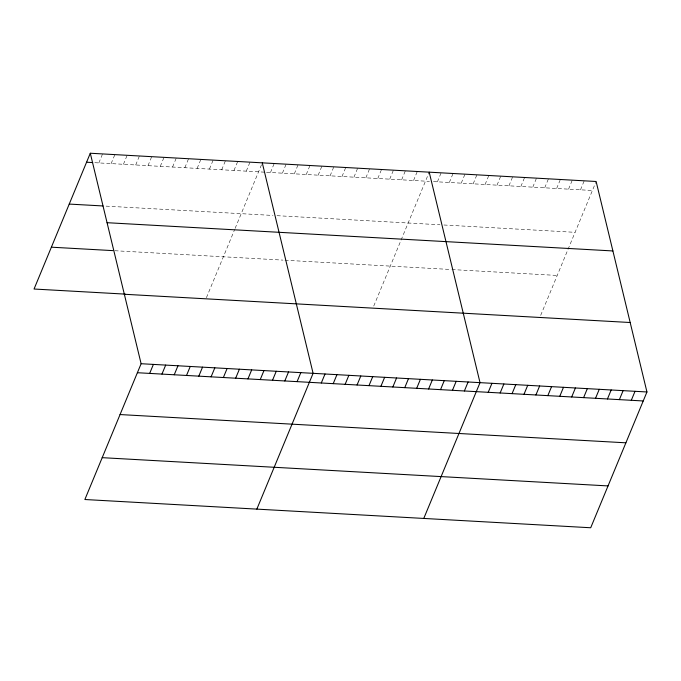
<?xml version="1.0" encoding="UTF-8"?>
<svg xmlns="http://www.w3.org/2000/svg" width="681" height="681" viewBox="0 0 681 681"><rect width="100%" height="100%" fill="white"/><g stroke="black" fill="none" stroke-linecap="round" stroke-linejoin="round"><path stroke-width="0.51" stroke-dasharray="3.4 2.55" d="M98.856 162.921L102.576 153.923M111.139 163.602L114.868 154.613M123.423 164.291L127.151 155.294M135.706 164.981L139.435 155.983M147.99 165.662L151.718 156.673M160.282 166.351L164.002 157.354M172.565 167.032L176.285 158.043M184.849 167.722L188.569 158.724M197.132 168.411L200.861 159.414M209.416 169.092L213.144 160.103M221.7 169.782L225.428 160.784M233.983 170.463L237.712 161.474M246.267 171.152L249.995 162.155M206.428 297.682L234.732 229.352M235.132 228.373L261.904 163.746M270.476 172.506L274.205 163.508M282.402 173.17L286.131 164.181M294.328 173.834L298.048 164.845M306.246 174.498L309.974 165.509M318.172 175.17L321.9 166.173M330.098 175.834L333.818 166.836M342.015 176.498L345.744 167.509M353.941 177.162L357.67 168.173M365.867 177.835L369.587 168.837M377.785 178.499L381.513 169.501M389.711 179.163L393.439 170.173M401.637 179.827L405.357 170.837M413.554 180.491L417.283 171.501M373.75 306.05L428.834 173.068M437.406 181.827L441.126 172.829M449.332 182.491L453.052 173.502M461.25 183.155L464.978 174.166M473.176 183.827L476.904 174.83M485.102 184.491L488.822 175.494M497.019 185.155L500.748 176.166M508.945 185.819L512.674 176.83M520.871 186.483L524.591 177.494M532.789 187.156L536.517 178.158M544.715 187.82L548.443 178.822M556.641 188.484L560.361 179.495M568.558 189.148L572.287 180.159M580.484 189.82L584.213 180.823M540.68 315.371L595.764 182.389M94.761 162.691L265.513 172.225M266.501 172.284L429.456 181.384M433.431 181.606L592.41 190.484M106.091 206.13L273.021 215.451M276.997 215.681L439.943 224.781M443.918 225.002L575.079 232.323M114.851 250.727L282.981 260.116M284.973 260.227L449.911 269.438M451.895 269.557L557.22 275.439"/><path stroke-width="1.02" d="M90.292 153.242L141.112 363.722L84.87 499.513L590.708 527.758L646.95 391.975L596.13 181.486L90.292 153.242L34.05 289.025L125.159 294.115M149.667 373.401L153.395 364.412M161.959 374.09L165.679 365.093M174.242 374.771L177.962 365.782M186.526 375.461L190.246 366.472M198.809 376.15L202.538 367.153M211.093 376.831L214.821 367.842M223.377 377.521L227.105 368.523M235.66 378.202L239.389 369.213M247.952 378.891L251.672 369.902M260.236 379.581L263.956 370.583M272.519 380.262L276.239 371.273M284.803 380.951L288.531 371.954M297.086 381.632L300.815 372.643M256.848 509.116L313.098 373.324L262.279 162.844M321.296 382.986L325.016 373.997M333.222 383.65L336.942 374.661M345.139 384.322L348.868 375.325M357.065 384.986L360.794 375.989M368.991 385.65L372.711 376.661M380.909 386.314L384.637 377.325M392.835 386.987L396.563 377.989M404.761 387.651L408.481 378.653M416.678 388.315L420.407 379.326M428.604 388.979L432.333 379.989M440.53 389.643L444.25 380.653M452.448 390.315L456.176 381.317M464.374 390.979L468.102 381.981M423.778 518.437L480.02 382.654L429.209 172.165M488.217 392.307L491.946 383.318M500.143 392.98L503.872 383.982M512.069 393.644L515.789 384.646M523.995 394.308L527.715 385.318M535.913 394.971L539.641 385.982M547.839 395.635L551.567 386.646M559.765 396.308L563.485 387.31M571.682 396.972L575.411 387.974M583.608 397.636L587.337 388.647M595.534 398.3L599.254 389.311M607.452 398.972L611.18 389.975M619.378 399.636L623.106 390.639M631.304 400.3L635.024 391.311M86.572 162.231L92.71 162.572M69.241 204.079L103.018 205.96M107.062 222.696L612.9 250.948M51.381 247.186L112.808 250.617M124.342 294.26L630.18 322.513M141.112 363.722L646.95 391.975M137.383 372.72L643.222 400.964M120.052 414.559L625.89 442.812M102.201 457.666L608.039 485.919"/></g></svg>
